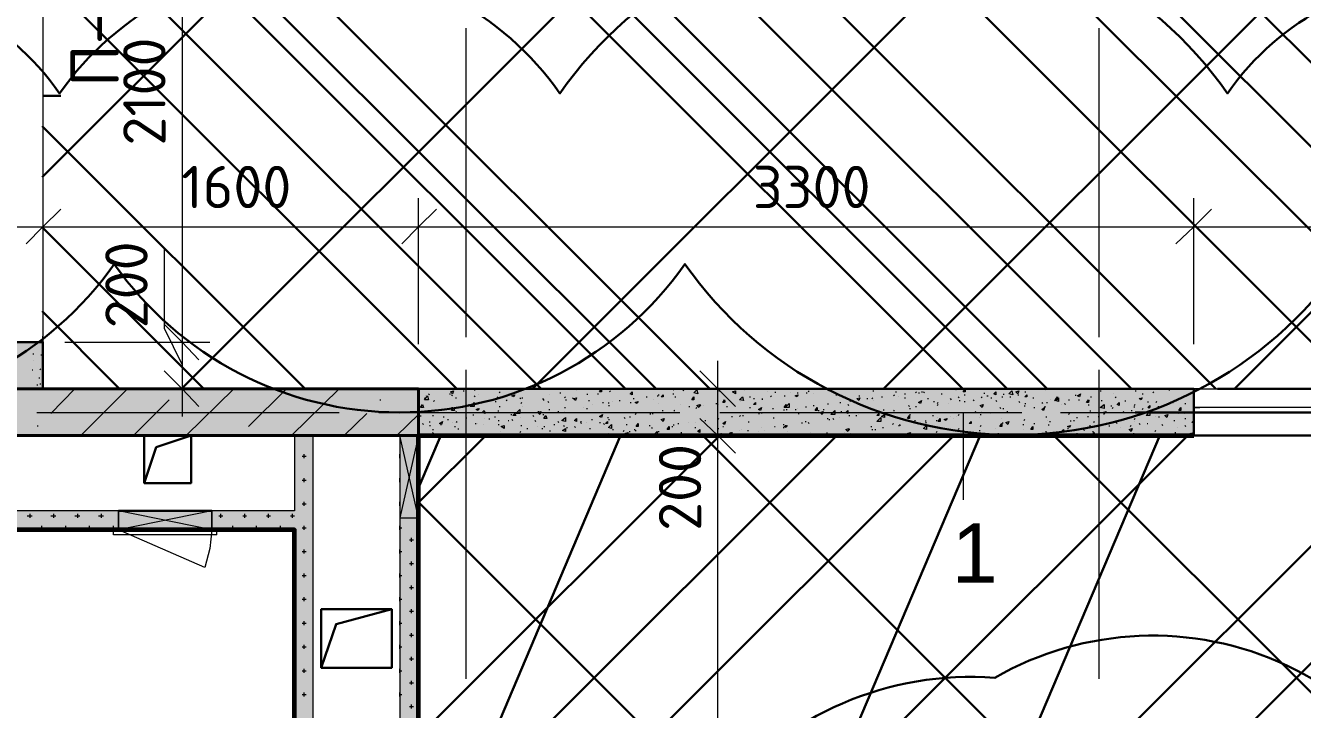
# Model space of a CAD drawing. Header units: millimetres. Extents: x -84737 to 172119, y -43083 to 59399.
# Drawn here: x 122428 to 127868, y 42479 to 45395 of the extents above; entities that cross this region are included whole.
import ezdxf

# ---------------------------------------------------------------- set-up
doc = ezdxf.new("R2010")
doc.units = ezdxf.units.MM
for name, color, linetype, lineweight in [('11) Плинтус ПЛ-2', 70, 'Continuous', 30), ('12) Наливной пол', 150, 'Continuous', 30), ('13) Плитка стены СТ-4.1', 150, 'Continuous', 60), ('15) Штукатурка стен СТ-1.1', 161, 'Continuous', 60), ('16) Краска СТ-1.1 стена', 5, 'Continuous', 60), ('18) Краска ПТ-1 потолок', 31, 'Continuous', 30), ('19) Краска ПТ-5 потолок', 161, 'Continuous', 30), ('20) Шпакл. баз. фин Стена', 40, 'Continuous', 60), ('22) Шпакл. баз. фин. Потолок', 102, 'Continuous', 30), ('5) Затарка материала', 160, 'Continuous', 30), ('6) Уборка мусора', 20, 'Continuous', 30), ('8) Линолеум Л-1.1', 130, 'Continuous', 30)]:
    doc.layers.add(name, color=color, linetype=linetype, lineweight=lineweight)
doc.layers.add('PDF _Геометрия', color=7, linetype='Continuous')
doc.layers.add('PDF _Текст', color=7, linetype='Continuous')
doc.layers.add('PDF _Сплошная заливка', color=7, linetype='Continuous', true_color=0xffffff)
doc.styles.add('PDF GOSTCommon', font='arial.ttf')
doc.styles.add('PDF ISOCPEUR', font='isocpeur.ttf')

msp = doc.modelspace()

# ---------------------------------------------------------------- hatches: boundary and pattern name
at = {"layer": '12) Наливной пол'}
h = msp.add_hatch(dxfattribs=at)
h.set_pattern_fill('ANSI31', color=256, scale=222)
h.paths.add_polyline_path([(114514.8, 42635.7), (112106.2, 42635.7), (112106.2, 33344.1), (114514.8, 33344.1)])
h.paths.add_polyline_path([(124026.4, 38444.9), (124026.4, 33348.3), (114586.7, 33348.3), (114586.7, 39884.2), (116707.5, 39884.2), (116707.5, 38444.9)])
h.paths.add_polyline_path([(129605.6, 33344.1), (124106.9, 33344.1), (124106.9, 43647.4), (129605.6, 43647.4)])
h.paths.add_polyline_path([(109494.4, 42635.7), (111903, 42635.7), (111903, 33344.1), (109494.4, 33344.1)])
h.paths.add_polyline_path([(99982.7, 38444.9), (99982.7, 33348.3), (109422.4, 33348.3), (109422.4, 39884.2), (107301.6, 39884.2), (107301.6, 38444.9)])
h.paths.add_polyline_path([(94403.5, 33344.1), (99902.3, 33344.1), (99902.3, 43647.4), (94403.5, 43647.4)])
at = {"layer": '18) Краска ПТ-1 потолок'}
h = msp.add_hatch(dxfattribs=at)
h.set_pattern_fill('ANSI32', color=256, scale=222, angle=22)
h.paths.add_polyline_path([(114514.8, 42635.7), (112106.2, 42635.7), (112106.2, 33344.1), (114514.8, 33344.1)])
h.paths.add_polyline_path([(124026.4, 38444.9), (124026.4, 33348.3), (114586.7, 33348.3), (114586.7, 39884.2), (116707.5, 39884.2), (116707.5, 38444.9)])
h.paths.add_polyline_path([(129605.6, 33344.1), (124106.9, 33344.1), (124106.9, 43647.4), (129605.6, 43647.4)])
h.paths.add_polyline_path([(109494.4, 42635.7), (111903, 42635.7), (111903, 33344.1), (109494.4, 33344.1)])
h.paths.add_polyline_path([(99982.7, 38444.9), (99982.7, 33348.3), (109422.4, 33348.3), (109422.4, 39884.2), (107301.6, 39884.2), (107301.6, 38444.9)])
h.paths.add_polyline_path([(94403.5, 33344.1), (99902.3, 33344.1), (99902.3, 43647.4), (94403.5, 43647.4)])
h = msp.add_hatch(dxfattribs=at)
h.set_pattern_fill('ANSI32', color=256, scale=222, angle=22)
h.paths.add_polyline_path([(114514.8, 42635.7), (112106.2, 42635.7), (112106.2, 33344.1), (114514.8, 33344.1)])
h.paths.add_polyline_path([(124026.4, 38444.9), (124026.4, 33348.3), (114586.7, 33348.3), (114586.7, 39884.2), (116707.5, 39884.2), (116707.5, 38444.9)])
h.paths.add_polyline_path([(129605.6, 33344.1), (124106.9, 33344.1), (124106.9, 43647.4), (129605.6, 43647.4)])
h.paths.add_polyline_path([(109494.4, 42635.7), (111903, 42635.7), (111903, 33344.1), (109494.4, 33344.1)])
h.paths.add_polyline_path([(99982.7, 38444.9), (99982.7, 33348.3), (109422.4, 33348.3), (109422.4, 39884.2), (107301.6, 39884.2), (107301.6, 38444.9)])
h.paths.add_polyline_path([(94403.5, 33344.1), (99902.3, 33344.1), (99902.3, 43647.4), (94403.5, 43647.4)])
at = {"layer": '19) Краска ПТ-5 потолок'}
h = msp.add_hatch(dxfattribs=at)
h.set_pattern_fill('ANSI34', color=256, scale=80, angle=90)
h.paths.add_polyline_path([(109621.7, 46343.9), (98001.6, 46343.9), (98001.6, 44426.3), (100380.7, 44426.3), (100380.7, 43846.3), (109621.7, 43846.3)])
h.paths.add_polyline_path([(114379.8, 46343.9), (112098.1, 46343.9), (109621.7, 46343.9), (109621.7, 42847.3), (114379.8, 42847.3)])
h.paths.add_polyline_path([(122308.6, 46343.9), (114379.8, 46343.9), (114379.8, 43846.3), (122308.6, 43846.3)])
h.paths.add_polyline_path([(114802.6, 49046.7), (112098.1, 49044.7), (112098.1, 46343.9), (114802.6, 46345.9)])
h.paths.add_polyline_path([(133652.4, 46343.9), (127578.9, 46343.9), (122499.1, 46343.9), (122499.1, 43846.3), (133652.4, 43846.3)])
h.paths.add_polyline_path([(129055.3, 48363.1), (129052, 48363.1), (129052, 49044.7), (127578.9, 49044.7), (127578.9, 46343.9), (129055.3, 46343.9)])
at = {"layer": '22) Шпакл. баз. фин. Потолок'}
h = msp.add_hatch(dxfattribs=at)
h.set_pattern_fill('ANSI37', color=256, scale=333)
h.paths.add_polyline_path([(109621.7, 46343.9), (98001.6, 46343.9), (98001.6, 44426.3), (100380.7, 44426.3), (100380.7, 43846.3), (109621.7, 43846.3)])
h.paths.add_polyline_path([(114379.8, 46343.9), (112098.1, 46343.9), (109621.7, 46343.9), (109621.7, 42847.3), (114379.8, 42847.3)])
h.paths.add_polyline_path([(122308.6, 46343.9), (114379.8, 46343.9), (114379.8, 43846.3), (122308.6, 43846.3)])
h.paths.add_polyline_path([(114802.6, 49046.7), (112098.1, 49044.7), (112098.1, 46343.9), (114802.6, 46345.9)])
h.paths.add_polyline_path([(133652.4, 46343.9), (127578.9, 46343.9), (122499.1, 46343.9), (122499.1, 43846.3), (133652.4, 43846.3)])
h.paths.add_polyline_path([(129055.3, 48363.1), (129052, 48363.1), (129052, 49044.7), (127578.9, 49044.7), (127578.9, 46343.9), (129055.3, 46343.9)])
h = msp.add_hatch(dxfattribs=at)
h.set_pattern_fill('ANSI37', color=256, scale=333)
h.paths.add_polyline_path([(114514.8, 42635.7), (112106.2, 42635.7), (112106.2, 33344.1), (114514.8, 33344.1)])
h.paths.add_polyline_path([(124026.4, 38444.9), (124026.4, 33348.3), (114586.7, 33348.3), (114586.7, 39884.2), (116707.5, 39884.2), (116707.5, 38444.9)])
h.paths.add_polyline_path([(129605.6, 33344.1), (124106.9, 33344.1), (124106.9, 43647.4), (129605.6, 43647.4)])
h.paths.add_polyline_path([(109494.4, 42635.7), (111903, 42635.7), (111903, 33344.1), (109494.4, 33344.1)])
h.paths.add_polyline_path([(99982.7, 38444.9), (99982.7, 33348.3), (109422.4, 33348.3), (109422.4, 39884.2), (107301.6, 39884.2), (107301.6, 38444.9)])
h.paths.add_polyline_path([(94403.5, 33344.1), (99902.3, 33344.1), (99902.3, 43647.4), (94403.5, 43647.4)])
h = msp.add_hatch(dxfattribs=at)
h.set_pattern_fill('ANSI37', color=256, scale=333)
h.paths.add_polyline_path([(114514.8, 42635.7), (112106.2, 42635.7), (112106.2, 33344.1), (114514.8, 33344.1)])
h.paths.add_polyline_path([(124026.4, 38444.9), (124026.4, 33348.3), (114586.7, 33348.3), (114586.7, 39884.2), (116707.5, 39884.2), (116707.5, 38444.9)])
h.paths.add_polyline_path([(129605.6, 33344.1), (124106.9, 33344.1), (124106.9, 43647.4), (129605.6, 43647.4)])
h.paths.add_polyline_path([(109494.4, 42635.7), (111903, 42635.7), (111903, 33344.1), (109494.4, 33344.1)])
h.paths.add_polyline_path([(99982.7, 38444.9), (99982.7, 33348.3), (109422.4, 33348.3), (109422.4, 39884.2), (107301.6, 39884.2), (107301.6, 38444.9)])
h.paths.add_polyline_path([(94403.5, 33344.1), (99902.3, 33344.1), (99902.3, 43647.4), (94403.5, 43647.4)])
at = {"layer": '8) Линолеум Л-1.1'}
h = msp.add_hatch(dxfattribs=at)
h.set_pattern_fill('ANSI31', color=256, scale=222)
h.paths.add_polyline_path([(114514.8, 42635.7), (112106.2, 42635.7), (112106.2, 33344.1), (114514.8, 33344.1)])
h.paths.add_polyline_path([(124026.4, 38444.9), (124026.4, 33348.3), (114586.7, 33348.3), (114586.7, 39884.2), (116707.5, 39884.2), (116707.5, 38444.9)])
h.paths.add_polyline_path([(129605.6, 33344.1), (124106.9, 33344.1), (124106.9, 43647.4), (129605.6, 43647.4)])
h.paths.add_polyline_path([(109494.4, 42635.7), (111903, 42635.7), (111903, 33344.1), (109494.4, 33344.1)])
h.paths.add_polyline_path([(99982.7, 38444.9), (99982.7, 33348.3), (109422.4, 33348.3), (109422.4, 39884.2), (107301.6, 39884.2), (107301.6, 38444.9)])
h.paths.add_polyline_path([(94403.5, 33344.1), (99902.3, 33344.1), (99902.3, 43647.4), (94403.5, 43647.4)])
at = {"layer": 'PDF _Сплошная заливка', "transparency": 33554559}
h = msp.add_hatch(color=256, dxfattribs=at)
h.paths.add_polyline_path([(122303.6, 46144.9), (122502.5, 46144.9), (122502.5, 46348), (122303.6, 46348)])
h.paths.add_polyline_path([(122502.5, 44045.3), (122303.6, 44045.3), (122303.6, 43846.3), (122502.5, 43846.3)])
h = msp.add_hatch(color=256, dxfattribs=at)
h.paths.add_polyline_path([(127404.4, 43647.4), (127404.4, 43846.3), (127103.9, 43846.3), (127103.9, 43647.4)])
h.paths.add_polyline_path([(128852.1, 43846.3), (128852.1, 43647.4), (129605.6, 43647.4), (129605.6, 43846.3)])
h = msp.add_hatch(color=256, dxfattribs=at)
h.paths.add_polyline_path([(123573.5, 41674.8), (123653.9, 41674.8), (123653.9, 43647.4), (123573.5, 43647.4)])
h.paths.add_polyline_path([(123653.9, 41446.2), (123573.5, 41446.2), (123573.5, 38643.9), (123653.9, 38643.9)])
h = msp.add_hatch(color=256, dxfattribs=at)
h.paths.add_polyline_path([(117025, 43245.2), (117025, 43325.6), (116783.7, 43325.6), (116783.7, 43245.2)])
h.paths.add_polyline_path([(123222.2, 43325.6), (123222.2, 43245.2), (123573.5, 43245.2), (123573.5, 43325.6)])
h.paths.add_polyline_path([(122824.3, 43245.2), (122824.3, 43325.6), (120822, 43325.6), (120822, 43245.2)])
h.paths.add_polyline_path([(120424.1, 43245.2), (120424.1, 43325.6), (117422.9, 43325.6), (117422.9, 43245.2)])

# ---------------------------------------------------------------- linework, layer by layer
at = {"layer": '11) Плинтус ПЛ-2'}
for points in [[(124102.6, 43647.4), (127404.4, 43647.4)], [(124102.6, 38195.2), (124102.6, 43647.4)]]:
    msp.add_lwpolyline(points, dxfattribs=at)
at = {"layer": '13) Плитка стены СТ-4.1'}
msp.add_lwpolyline([(117012.3, 39075.7), (117837.7, 39075.7), (117837.7, 38876.7), (120432.6, 38876.7), (120432.6, 38643.9), (123573.5, 38643.9), (123573.5, 43245.2), (116783.7, 43245.2), (116783.7, 41306.5), (117012.3, 41306.5)], close=True, dxfattribs=at)
at = {"layer": '15) Штукатурка стен СТ-1.1'}
for points in [[(124102.6, 43647.4), (127404.4, 43647.4)], [(124102.6, 38195.2), (124102.6, 43647.4)]]:
    msp.add_lwpolyline(points, dxfattribs=at)
at = {"layer": '16) Краска СТ-1.1 стена'}
for points in [[(124102.6, 43647.4), (127404.4, 43647.4)], [(124102.6, 38195.2), (124102.6, 43647.4)]]:
    msp.add_lwpolyline(points, dxfattribs=at)
at = {"layer": '20) Шпакл. баз. фин Стена'}
for points in [[(124102.6, 43647.4), (127404.4, 43647.4)], [(124102.6, 38195.2), (124102.6, 43647.4)]]:
    msp.add_lwpolyline(points, dxfattribs=at)
at = {"layer": '5) Затарка материала'}
for points in [[(99314.4, 44378, -0.520567), (101734.5, 45105.5, -0.520567), (105003.6, 45105.5, -0.520567), (107528.6, 45105.5, -0.520567), (111004.1, 45105.5, -0.520567), (113012.9, 45105.5, -0.520567), (116458.1, 45105.5, -0.520567), (118261.5, 45105.5, -0.520567), (120629.8, 45105.5, -0.520567), (122573.5, 45105.5, -0.520567), (124704.9, 45105.5, -0.520567), (127548, 45105.5, -0.520567), (129496.9, 45105.5, -0.520567), (131290, 44387.5, -0.520567), (128035.9, 44378, -0.520567), (125237.2, 44378, -0.520567), (122806.5, 44378, -0.520567), (120407, 44378, -0.520567), (117337.7, 44378, -0.520567), (113939.2, 44378, -0.520567), (110412, 44378, -0.520567), (107609.1, 44378, -0.520567), (104462.1, 44378, -0.520567), (101592.8, 44378, -0.520567)], [(125126.1, 37701.5, -0.520567), (125126.1, 40858.9, -0.520567), (126557.1, 42614.4, -0.520567), (128556.8, 41678.1, -0.520567), (128556.8, 38168.6, -0.520567)]]:
    msp.add_lwpolyline(points, format="xyb", close=True, dxfattribs=at)
at = {"layer": '6) Уборка мусора'}
for points in [[(99314.4, 44378, -0.520567), (101734.5, 45105.5, -0.520567), (105003.6, 45105.5, -0.520567), (107528.6, 45105.5, -0.520567), (111004.1, 45105.5, -0.520567), (113012.9, 45105.5, -0.520567), (116458.1, 45105.5, -0.520567), (118261.5, 45105.5, -0.520567), (120629.8, 45105.5, -0.520567), (122573.5, 45105.5, -0.520567), (124704.9, 45105.5, -0.520567), (127548, 45105.5, -0.520567), (129496.9, 45105.5, -0.520567), (131290, 44387.5, -0.520567), (128035.9, 44378, -0.520567), (125237.2, 44378, -0.520567), (122806.5, 44378, -0.520567), (120407, 44378, -0.520567), (117337.7, 44378, -0.520567), (113939.2, 44378, -0.520567), (110412, 44378, -0.520567), (107609.1, 44378, -0.520567), (104462.1, 44378, -0.520567), (101592.8, 44378, -0.520567)], [(125126.1, 37701.5, -0.520567), (125126.1, 40858.9, -0.520567), (126557.1, 42614.4, -0.520567), (128556.8, 41678.1, -0.520567), (128556.8, 38168.6, -0.520567)]]:
    msp.add_lwpolyline(points, format="xyb", close=True, dxfattribs=at)
at = {"layer": '8) Линолеум Л-1.1'}
msp.add_lwpolyline([(129605.6, 33344.1), (124106.9, 33344.1), (124106.9, 43647.4), (129605.6, 43647.4)], close=True, dxfattribs=at)
at = {"layer": 'PDF _Геометрия', "lineweight": 9}
for points in [[(123095.2, 46466.6), (123095.2, 46144.9), (123095.2, 44045.3), (123095.2, 43727.8)], [(124305.8, 44379.7), (124305.8, 45382.9)], [(127002.3, 44379.7), (127002.3, 45382.9)], [(124305.8, 45264.4), (124305.8, 45319.4)], [(127002.3, 45264.4), (127002.3, 45319.4)], [(124305.8, 44066.4), (124305.8, 45065.4)], [(127002.3, 44066.4), (127002.3, 45065.4)], [(122502.5, 45035.8), (122502.5, 44536.3), (122502.5, 44417.8)], [(124102.6, 44036.8), (124102.6, 44536.3), (124102.6, 44659.1)], [(127404.4, 44036.8), (127404.4, 44536.3), (127404.4, 44659.1)], [(114265, 44536.3), (114938.1, 44536.3), (115890.5, 44536.3), (116013.3, 44536.3), (116703.3, 44536.3), (122303.6, 44536.3), (122502.5, 44536.3), (124102.6, 44536.3), (127404.4, 44536.3), (128852.1, 44536.3), (129605.6, 44536.3), (129855.4, 44536.3), (130223.6, 44536.3), (131273.4, 44536.3), (131463.9, 44536.3), (132153.9, 44536.3), (132522.2, 44536.3), (133474.6, 44536.3), (133775.2, 44536.3)], [(123019, 44447.4), (123019, 44104.5), (123095.2, 43947.9)], [(124305.8, 44129.9), (124305.8, 44180.7)], [(127002.3, 44129.9), (127002.3, 44180.7)], [(122595.7, 44045.3), (123095.2, 44045.3), (123213.7, 44045.3)], [(122460.2, 43994.5), (122464.4, 43994.5)], [(122464.4, 43964.8), (122464.4, 43964.8)], [(122494.1, 43990.2), (122498.3, 43990.2)], [(125376.8, 33225.6), (125376.8, 36747.5), (125376.8, 38195.2), (125376.8, 38444.9), (125376.8, 38643.9), (125376.8, 43647.4), (125376.8, 43964.8)], [(122456, 43926.7), (122460.2, 43926.7)], [(122489.8, 43926.7), (122494.1, 43931)], [(124305.8, 42927.7), (124305.8, 43926.7)], [(127002.3, 42927.7), (127002.3, 43926.7)], [(122477.1, 43863.2), (122481.4, 43863.2)], [(122485.6, 43892.9), (122489.8, 43892.9)], [(122489.8, 43867.5), (122494.1, 43867.5)], [(122536.4, 43740.5), (122638, 43846.3)], [(122663.4, 43647.4), (122862.4, 43846.3)], [(123594.7, 43846.3), (123095.2, 43846.3), (122972.4, 43846.3)], [(123112.1, 43647.4), (123315.3, 43846.3)], [(123378.8, 43685.5), (123539.6, 43846.3)], [(123560.8, 43647.4), (123764, 43846.3)], [(124305.8, 43812.4), (124305.8, 43863.2)], [(124339.7, 43842.1), (124343.9, 43842.1)], [(124542.9, 43846.3), (124542.9, 43846.3)], [(124746.1, 43846.3), (124754.5, 43846.3), (124750.3, 43846.3)], [(124877.3, 43846.3), (125376.8, 43846.3), (125495.3, 43846.3)], [(124974.7, 43846.3), (124974.7, 43842.1)], [(125182.1, 43846.3), (125190.5, 43842.1), (125190.5, 43846.3)], [(125228.6, 43842.1), (125232.9, 43837.8)], [(125296.4, 43846.3), (125296.4, 43846.3)], [(125304.8, 43842.1), (125304.8, 43842.1)], [(125393.7, 43842.1), (125393.7, 43842.1)], [(125829.7, 43846.3), (125834, 43846.3)], [(125842.4, 43846.3), (125842.4, 43846.3)], [(125846.7, 43837.8), (125850.9, 43842.1)], [(125939.8, 43842.1), (125939.8, 43842.1)], [(126295.4, 43846.3), (126299.6, 43846.3)], [(126299.6, 43846.3), (126299.6, 43846.3)], [(126316.5, 43842.1), (126316.5, 43846.3)], [(126388.5, 43846.3), (126392.7, 43842.1), (126397, 43846.3)], [(126617.1, 43846.3), (126617.1, 43846.3)], [(126820.3, 43842.1), (126820.3, 43842.1)], [(127002.3, 43812.4), (127002.3, 43863.2)], [(127298.6, 43842.1), (127302.8, 43842.1)], [(122887.8, 43647.4), (123040.1, 43799.7)], [(123937.6, 43799.7), (123941.8, 43799.7)], [(124128, 43808.2), (124128, 43804)], [(124132.3, 43816.7), (124132.3, 43816.7)], [(124145, 43825.1), (124149.2, 43820.9)], [(124166.1, 43791.3), (124170.4, 43795.5)], [(124233.9, 43825.1), (124238.1, 43825.1)], [(124242.3, 43820.9), (124246.6, 43816.7)], [(124246.6, 43833.6), (124250.8, 43833.6)], [(124259.3, 43808.2), (124263.5, 43808.2)], [(124293.1, 43837.8), (124297.4, 43837.8)], [(124339.7, 43816.7), (124343.9, 43812.4)], [(124356.6, 43820.9), (124356.6, 43820.9)], [(124428.6, 43791.3), (124432.8, 43791.3)], [(124437.1, 43812.4), (124441.3, 43808.2)], [(124445.5, 43829.4), (124449.8, 43833.6)], [(124475.2, 43795.5), (124479.4, 43799.7)], [(124534.4, 43808.2), (124538.6, 43804)], [(124538.6, 43782.8), (124542.9, 43787)], [(124542.9, 43808.2), (124547.1, 43808.2)], [(124636, 43795.5), (124636, 43799.7), (124631.8, 43804)], [(124652.9, 43791.3), (124657.2, 43787)], [(124661.4, 43820.9), (124661.4, 43820.9)], [(124703.7, 43829.4), (124708, 43829.4)], [(124724.9, 43808.2), (124729.1, 43812.4)], [(124729.1, 43799.7), (124733.4, 43799.7)], [(124758.8, 43808.2), (124763, 43804)], [(124775.7, 43837.8), (124775.7, 43837.8)], [(124822.3, 43820.9), (124822.3, 43825.1)], [(124826.5, 43795.5), (124830.7, 43795.5)], [(124864.6, 43825.1), (124868.8, 43825.1)], [(124885.8, 43787), (124890, 43787)], [(124911.2, 43787), (124911.2, 43782.8)], [(124915.4, 43833.6), (124919.6, 43837.8)], [(124928.1, 43791.3), (124928.1, 43791.3)], [(124957.7, 43795.5), (124962, 43795.5)], [(125004.3, 43787), (125008.5, 43787)], [(125017, 43804), (125021.2, 43804)], [(125025.4, 43787), (125025.4, 43787)], [(125072, 43812.4), (125076.2, 43812.4)], [(125101.6, 43799.7), (125101.6, 43799.7)], [(125118.6, 43816.7), (125122.8, 43816.7)], [(125122.8, 43820.9), (125127, 43820.9)], [(125186.3, 43825.1), (125190.5, 43825.1)], [(125194.8, 43812.4), (125199, 43812.4)], [(125287.9, 43825.1), (125287.9, 43825.1)], [(125381, 43837.8), (125385.3, 43837.8)], [(125406.4, 43795.5), (125410.7, 43791.3)], [(125474.2, 43791.3), (125474.2, 43791.3)], [(125486.9, 43799.7), (125486.9, 43799.7)], [(125491.1, 43837.8), (125491.1, 43837.8)], [(125512.2, 43812.4), (125516.5, 43812.4)], [(125529.2, 43804), (125533.4, 43804)], [(125567.3, 43799.7), (125567.3, 43804)], [(125588.4, 43833.6), (125588.4, 43833.6)], [(125601.1, 43812.4), (125605.4, 43816.7)], [(125622.3, 43833.6), (125622.3, 43829.4)], [(125660.4, 43816.7), (125664.6, 43816.7)], [(125685.8, 43829.4), (125685.8, 43829.4)], [(125715.4, 43829.4), (125719.7, 43829.4)], [(125753.5, 43829.4), (125757.8, 43829.4)], [(125762, 43833.6), (125766.2, 43837.8)], [(125783.2, 43825.1), (125783.2, 43825.1)], [(125880.5, 43820.9), (125884.8, 43820.9)], [(125897.5, 43787), (125901.7, 43787)], [(125939.8, 43791.3), (125944, 43795.5), (125948.3, 43795.5)], [(125977.9, 43816.7), (125982.1, 43816.7)], [(126011.7, 43804), (126016, 43804)], [(126032.9, 43804), (126037.1, 43808.2)], [(126037.1, 43837.8), (126041.4, 43837.8)], [(126041.4, 43795.5), (126041.4, 43795.5)], [(126075.2, 43812.4), (126079.5, 43812.4)], [(126126, 43816.7), (126130.3, 43820.9)], [(126130.3, 43816.7), (126130.3, 43816.7)], [(126134.5, 43833.6), (126138.7, 43833.6)], [(126147.2, 43812.4), (126147.2, 43812.4)], [(126172.6, 43825.1), (126176.8, 43825.1)], [(126172.6, 43808.2), (126176.8, 43808.2)], [(126219.2, 43829.4), (126223.4, 43833.6)], [(126231.9, 43829.4), (126236.1, 43829.4)], [(126244.6, 43833.6), (126248.8, 43833.6)], [(126253, 43833.6), (126257.3, 43829.4)], [(126270, 43804), (126274.2, 43804)], [(126295.4, 43791.3), (126299.6, 43791.3)], [(126312.3, 43782.8), (126316.5, 43787)], [(126329.2, 43825.1), (126333.5, 43825.1)], [(126367.3, 43804), (126371.6, 43799.7)], [(126401.2, 43812.4), (126405.4, 43808.2)], [(126405.4, 43795.5), (126409.7, 43795.5)], [(126426.6, 43820.9), (126430.8, 43820.9)], [(126426.6, 43791.3), (126430.8, 43791.3)], [(126464.7, 43799.7), (126468.9, 43795.5)], [(126498.6, 43808.2), (126502.8, 43812.4)], [(126511.3, 43829.4), (126511.3, 43825.1)], [(126523.9, 43816.7), (126528.2, 43816.7)], [(126540.9, 43808.2), (126545.1, 43808.2)], [(126562, 43795.5), (126566.3, 43791.3)], [(126587.4, 43812.4), (126591.7, 43812.4)], [(126595.9, 43820.9), (126595.9, 43825.1)], [(126621.3, 43812.4), (126625.5, 43812.4)], [(126655.2, 43820.9), (126659.4, 43820.9)], [(126659.4, 43791.3), (126663.6, 43787)], [(126684.8, 43833.6), (126689, 43833.6)], [(126718.7, 43808.2), (126722.9, 43808.2)], [(126756.8, 43787), (126761, 43782.8)], [(126773.7, 43837.8), (126773.7, 43837.8)], [(126777.9, 43787), (126782.2, 43787)], [(126794.9, 43799.7), (126794.9, 43799.7)], [(126816, 43804), (126820.3, 43804)], [(126871.1, 43799.7), (126875.3, 43799.7)], [(126900.7, 43820.9), (126900.7, 43816.7)], [(126913.4, 43799.7), (126917.6, 43799.7)], [(126955.7, 43795.5), (126960, 43795.5)], [(126964.2, 43812.4), (126968.4, 43812.4)], [(127002.3, 43799.7), (127002.3, 43799.7)], [(127006.5, 43837.8), (127010.8, 43837.8)], [(127010.8, 43795.5), (127015, 43795.5)], [(127061.5, 43825.1), (127061.5, 43825.1)], [(127070, 43808.2), (127074.2, 43812.4)], [(127112.3, 43795.5), (127112.3, 43791.3)], [(127154.7, 43837.8), (127158.9, 43837.8)], [(127184.3, 43825.1), (127188.5, 43825.1)], [(127209.7, 43791.3), (127209.7, 43787)], [(127230.9, 43829.4), (127235.1, 43833.6)], [(127243.6, 43787), (127247.8, 43791.3)], [(127307.1, 43787), (127307.1, 43782.8)], [(127340.9, 43799.7), (127340.9, 43804)], [(122477.1, 43744.7), (123480.4, 43744.7)], [(122511, 43744.7), (122566, 43744.7)], [(122765, 43744.7), (123764, 43744.7)], [(123679.3, 43744.7), (123730.1, 43744.7)], [(123785.2, 43647.4), (123882.5, 43740.5)], [(123933.3, 43744.7), (124932.3, 43744.7)], [(123963, 43744.7), (124018, 43744.7)], [(124009.5, 43647.4), (124102.6, 43736.3)], [(124111.1, 43732), (124111.1, 43727.8)], [(124161.9, 43732), (124166.1, 43732)], [(124200, 43761.7), (124200, 43761.7)], [(124216.9, 43744.7), (125215.9, 43744.7)], [(124242.3, 43765.9), (124246.6, 43765.9)], [(124259.3, 43744.7), (124263.5, 43749)], [(124314.3, 43774.4), (124318.5, 43778.6)], [(124335.5, 43736.3), (124335.5, 43732)], [(124352.4, 43757.4), (124356.6, 43761.7)], [(124441.3, 43753.2), (124441.3, 43749)], [(124445.5, 43770.1), (124449.8, 43770.1)], [(124496.3, 43736.3), (124500.5, 43736.3)], [(124547.1, 43770.1), (124547.1, 43770.1)], [(124589.4, 43732), (124593.7, 43727.8)], [(124610.6, 43749), (124614.8, 43749)], [(124631.8, 43736.3), (124636, 43736.3)], [(124657.2, 43757.4), (124661.4, 43757.4)], [(124695.3, 43749), (124699.5, 43749)], [(124724.9, 43765.9), (124729.1, 43765.9)], [(124724.9, 43749), (124724.9, 43749)], [(124805.3, 43765.9), (124805.3, 43765.9)], [(124818, 43761.7), (124822.3, 43761.7)], [(124843.4, 43778.6), (124843.4, 43778.6)], [(124911.2, 43774.4), (124915.4, 43774.4)], [(125025.4, 43736.3), (125029.7, 43740.5)], [(125072, 43744.7), (125072, 43744.7)], [(125088.9, 43740.5), (125088.9, 43736.3)], [(125097.4, 43740.5), (125101.6, 43740.5)], [(125122.8, 43782.8), (125122.8, 43782.8)], [(125131.3, 43744.7), (125186.3, 43744.7)], [(125139.7, 43753.2), (125144, 43753.2)], [(125190.5, 43753.2), (125194.8, 43753.2)], [(125194.8, 43757.4), (125194.8, 43757.4)], [(125220.2, 43778.6), (125220.2, 43778.6)], [(125254, 43770.1), (125258.3, 43770.1)], [(125283.7, 43761.7), (125287.9, 43765.9)], [(125300.6, 43774.4), (125304.8, 43774.4), (125300.6, 43778.6)], [(125317.5, 43774.4), (125317.5, 43774.4)], [(125368.3, 43782.8), (125372.6, 43782.8)], [(125376.8, 43241), (125376.8, 43583.9), (125376.8, 43744.7)], [(125381, 43778.6), (125381, 43778.6)], [(125385.3, 43744.7), (126384.3, 43744.7)], [(125414.9, 43770.1), (125419.1, 43770.1)], [(125419.1, 43744.7), (125469.9, 43744.7)], [(125469.9, 43727.8), (125474.2, 43732)], [(125482.6, 43732), (125486.9, 43732)], [(125512.2, 43765.9), (125516.5, 43765.9)], [(125550.3, 43740.5), (125554.6, 43740.5)], [(125563, 43740.5), (125567.3, 43744.7)], [(125609.6, 43761.7), (125613.8, 43761.7)], [(125660.4, 43753.2), (125660.4, 43757.4)], [(125668.9, 43757.4), (125673.1, 43757.4)], [(125668.9, 43744.7), (126672.1, 43744.7)], [(125707, 43757.4), (125711.2, 43757.4)], [(125715.4, 43761.7), (125715.4, 43761.7)], [(125719.7, 43740.5), (125723.9, 43740.5)], [(125753.5, 43765.9), (125753.5, 43770.1)], [(125783.2, 43774.4), (125787.4, 43774.4)], [(125804.3, 43753.2), (125808.6, 43753.2)], [(125825.5, 43757.4), (125829.7, 43757.4)], [(125846.7, 43778.6), (125846.7, 43782.8)], [(125901.7, 43749), (125905.9, 43749)], [(125931.3, 43778.6), (125935.6, 43774.4)], [(125935.6, 43732), (125939.8, 43732)], [(125965.2, 43732), (125969.4, 43732)], [(125977.9, 43736.3), (125977.9, 43736.3)], [(125999.1, 43744.7), (126003.3, 43744.7)], [(126032.9, 43744.7), (126032.9, 43744.7)], [(126079.5, 43744.7), (126083.7, 43744.7)], [(126083.7, 43757.4), (126083.7, 43753.2)], [(126096.4, 43740.5), (126100.6, 43740.5)], [(126126, 43757.4), (126126, 43757.4)], [(126126, 43753.2), (126130.3, 43753.2)], [(126189.5, 43774.4), (126193.8, 43770.1)], [(126193.8, 43761.7), (126198, 43761.7)], [(126193.8, 43736.3), (126198, 43736.3)], [(126219.2, 43770.1), (126223.4, 43770.1)], [(126291.1, 43732), (126295.4, 43732)], [(126312.3, 43774.4), (126316.5, 43778.6)], [(126358.9, 43782.8), (126358.9, 43782.8)], [(126401.2, 43732), (126405.4, 43736.3)], [(126422.4, 43744.7), (126422.4, 43372.2)], [(126473.2, 43749), (126477.4, 43744.7)], [(126494.3, 43736.3), (126498.6, 43736.3)], [(126498.6, 43749), (126498.6, 43749)], [(126540.9, 43740.5), (126540.9, 43740.5)], [(126579, 43765.9), (126583.2, 43761.7)], [(126583.2, 43744.7), (126638.2, 43744.7)], [(126591.7, 43761.7), (126595.9, 43761.7)], [(126608.6, 43749), (126612.8, 43749)], [(126684.8, 43782.8), (126689, 43782.8)], [(126684.8, 43770.1), (126684.8, 43774.4)], [(126722.9, 43765.9), (126727.1, 43765.9)], [(126769.5, 43770.1), (126773.7, 43770.1)], [(126837.2, 43744.7), (127836.2, 43744.7)], [(126841.4, 43778.6), (126841.4, 43778.6)], [(126854.1, 43782.8), (126858.4, 43778.6)], [(126871.1, 43744.7), (126921.9, 43744.7)], [(126871.1, 43736.3), (126875.3, 43740.5)], [(126955.7, 43778.6), (126955.7, 43774.4)], [(126964.2, 43749), (126964.2, 43753.2)], [(127023.5, 43736.3), (127023.5, 43740.5)], [(127053.1, 43774.4), (127053.1, 43770.1)], [(127057.3, 43761.7), (127061.5, 43765.9)], [(127103.9, 43749), (127108.1, 43744.7)], [(127125, 43744.7), (128124, 43744.7)], [(127137.7, 43753.2), (127142, 43753.2)], [(127150.4, 43774.4), (127154.7, 43778.6)], [(127150.4, 43770.1), (127150.4, 43765.9)], [(127184.3, 43757.4), (127188.5, 43761.7)], [(127213.9, 43765.9), (127213.9, 43761.7)], [(127247.8, 43765.9), (127247.8, 43761.7)], [(127252, 43770.1), (127256.3, 43770.1)], [(127319.8, 43782.8), (127319.8, 43782.8)], [(127336.7, 43740.5), (127340.9, 43744.7)], [(127345.2, 43761.7), (127345.2, 43757.4)], [(127362.1, 43744.7), (127366.3, 43740.5)], [(127366.3, 43782.8), (127370.6, 43782.8)], [(127404.4, 43782.8), (127404.4, 43778.6)], [(122481.4, 43685.5), (122481.4, 43689.7)], [(124119.6, 43698.2), (124123.8, 43693.9)], [(124149.2, 43706.6), (124149.2, 43702.4)], [(124149.2, 43689.7), (124153.4, 43689.7)], [(124195.8, 43693.9), (124200, 43693.9)], [(124208.5, 43727.8), (124208.5, 43723.6)], [(124225.4, 43715.1), (124229.6, 43715.1)], [(124246.6, 43702.4), (124246.6, 43702.4)], [(124255, 43685.5), (124259.3, 43685.5)], [(124263.5, 43702.4), (124267.7, 43706.6)], [(124272, 43677), (124272, 43672.8)], [(124305.8, 43723.6), (124305.8, 43719.3)], [(124343.9, 43698.2), (124348.2, 43698.2)], [(124352.4, 43698.2), (124352.4, 43698.2)], [(124377.8, 43693.9), (124377.8, 43693.9)], [(124382, 43719.3), (124382, 43719.3)], [(124403.2, 43719.3), (124403.2, 43715.1)], [(124428.6, 43723.6), (124428.6, 43727.8)], [(124441.3, 43710.9), (124445.5, 43710.9)], [(124441.3, 43693.9), (124445.5, 43693.9)], [(124483.6, 43710.9), (124487.8, 43710.9)], [(124500.5, 43715.1), (124504.8, 43710.9)], [(124538.6, 43723.6), (124538.6, 43723.6)], [(124538.6, 43689.7), (124542.9, 43689.7)], [(124564, 43677), (124568.3, 43677)], [(124597.9, 43710.9), (124602.1, 43706.6)], [(124610.6, 43685.5), (124610.6, 43685.5)], [(124627.5, 43677), (124631.8, 43677)], [(124636, 43685.5), (124640.2, 43685.5)], [(124678.3, 43693.9), (124682.6, 43693.9)], [(124695.3, 43706.6), (124699.5, 43702.4)], [(124720.7, 43685.5), (124724.9, 43689.7)], [(124733.4, 43681.2), (124737.6, 43681.2)], [(124767.2, 43685.5), (124771.5, 43681.2)], [(124792.6, 43706.6), (124796.9, 43706.6)], [(124792.6, 43702.4), (124796.9, 43698.2)], [(124818, 43702.4), (124818, 43702.4)], [(124830.7, 43677), (124835, 43677)], [(124839.2, 43715.1), (124843.4, 43715.1)], [(124873.1, 43702.4), (124877.3, 43702.4)], [(124890, 43698.2), (124894.2, 43693.9)], [(124906.9, 43723.6), (124911.2, 43723.6)], [(124911.2, 43715.1), (124915.4, 43715.1)], [(124978.9, 43723.6), (124983.1, 43719.3)], [(124987.4, 43693.9), (124991.6, 43693.9)], [(125004.3, 43723.6), (125004.3, 43727.8)], [(125084.7, 43689.7), (125088.9, 43689.7)], [(125093.2, 43681.2), (125093.2, 43681.2)], [(125097.4, 43677), (125097.4, 43681.2)], [(125182.1, 43685.5), (125186.3, 43685.5)], [(125190.5, 43689.7), (125190.5, 43693.9)], [(125207.5, 43698.2), (125211.7, 43698.2)], [(125254, 43702.4), (125254, 43702.4)], [(125279.4, 43681.2), (125283.7, 43681.2)], [(125283.7, 43702.4), (125283.7, 43702.4)], [(125321.8, 43710.9), (125326, 43710.9)], [(125376.8, 43715.1), (125381, 43719.3)], [(125376.8, 43677), (125381, 43677)], [(125398, 43685.5), (125402.2, 43685.5)], [(125436.1, 43727.8), (125440.3, 43727.8)], [(125508, 43706.6), (125508, 43702.4)], [(125563, 43681.2), (125563, 43681.2)], [(125613.8, 43723.6), (125613.8, 43719.3)], [(125618.1, 43685.5), (125622.3, 43685.5)], [(125656.2, 43693.9), (125660.4, 43693.9)], [(125656.2, 43681.2), (125660.4, 43681.2)], [(125664.6, 43689.7), (125668.9, 43689.7)], [(125736.6, 43698.2), (125736.6, 43702.4)], [(125749.3, 43706.6), (125753.5, 43706.6)], [(125762, 43702.4), (125766.2, 43698.2)], [(125842.4, 43719.3), (125846.7, 43719.3)], [(125850.9, 43715.1), (125855.1, 43715.1)], [(125867.8, 43719.3), (125872.1, 43715.1)], [(125897.5, 43723.6), (125897.5, 43723.6)], [(126028.7, 43685.5), (126032.9, 43685.5)], [(126079.5, 43681.2), (126083.7, 43681.2)], [(126121.8, 43693.9), (126126, 43698.2)], [(126147.2, 43689.7), (126151.4, 43689.7)], [(126151.4, 43693.9), (126155.7, 43689.7)], [(126214.9, 43710.9), (126219.2, 43710.9)], [(126261.5, 43710.9), (126261.5, 43706.6)], [(126261.5, 43702.4), (126265.7, 43702.4)], [(126308.1, 43710.9), (126312.3, 43710.9)], [(126312.3, 43723.6), (126312.3, 43723.6)], [(126367.3, 43727.8), (126367.3, 43727.8)], [(126380, 43719.3), (126380, 43719.3)], [(126392.7, 43727.8), (126392.7, 43727.8)], [(126401.2, 43672.8), (126405.4, 43677)], [(126490.1, 43723.6), (126490.1, 43723.6)], [(126494.3, 43685.5), (126498.6, 43689.7)], [(126562, 43677), (126562, 43677)], [(126587.4, 43719.3), (126587.4, 43719.3)], [(126591.7, 43698.2), (126591.7, 43702.4)], [(126676.3, 43693.9), (126680.6, 43693.9)], [(126680.6, 43710.9), (126684.8, 43715.1)], [(126684.8, 43715.1), (126684.8, 43715.1)], [(126722.9, 43698.2), (126727.1, 43698.2)], [(126777.9, 43723.6), (126777.9, 43727.8)], [(126782.2, 43710.9), (126782.2, 43710.9)], [(126786.4, 43693.9), (126786.4, 43689.7)], [(126790.6, 43706.6), (126794.9, 43706.6)], [(126866.8, 43677), (126871.1, 43677)], [(126879.5, 43710.9), (126879.5, 43706.6)], [(126892.2, 43710.9), (126896.5, 43710.9)], [(126904.9, 43723.6), (126909.2, 43723.6)], [(126951.5, 43727.8), (126955.7, 43727.8)], [(126960, 43689.7), (126964.2, 43689.7)], [(126976.9, 43706.6), (126981.1, 43702.4)], [(126998.1, 43727.8), (127002.3, 43727.8)], [(127044.6, 43689.7), (127044.6, 43685.5)], [(127057.3, 43702.4), (127057.3, 43702.4)], [(127074.2, 43702.4), (127078.5, 43698.2)], [(127091.2, 43681.2), (127091.2, 43681.2)], [(127133.5, 43685.5), (127137.7, 43689.7)], [(127150.4, 43715.1), (127154.7, 43719.3)], [(127150.4, 43706.6), (127150.4, 43706.6)], [(127171.6, 43698.2), (127175.8, 43693.9)], [(127205.5, 43698.2), (127209.7, 43698.2)], [(127243.6, 43727.8), (127243.6, 43727.8)], [(127256.3, 43727.8), (127256.3, 43723.6)], [(127269, 43693.9), (127273.2, 43689.7)], [(127319.8, 43710.9), (127324, 43710.9)], [(127336.7, 43681.2), (127336.7, 43681.2)], [(127366.3, 43719.3), (127370.6, 43719.3)], [(127366.3, 43689.7), (127370.6, 43685.5)], [(127404.4, 43702.4), (127396, 43702.4), (127404.4, 43710.9)], [(124161.9, 43672.8), (124166.1, 43672.8)], [(124161.9, 43660.1), (124166.1, 43655.8)], [(124331.2, 43647.4), (124335.5, 43647.4)], [(124377.8, 43651.6), (124382, 43651.6)], [(124441.3, 43647.4), (124445.5, 43651.6)], [(124449.8, 43664.3), (124449.8, 43664.3)], [(124534.4, 43660.1), (124538.6, 43664.3)], [(124555.6, 43647.4), (124555.6, 43647.4)], [(124661.4, 43668.5), (124661.4, 43664.3)], [(124860.4, 43651.6), (124864.6, 43651.6)], [(124877.3, 43647.4), (125376.8, 43647.4), (125495.3, 43647.4)], [(124906.9, 43651.6), (124911.2, 43655.8)], [(124928.1, 43672.8), (124932.3, 43672.8)], [(124974.7, 43664.3), (124978.9, 43668.5)], [(125000, 43664.3), (125004.3, 43664.3)], [(125021.2, 43672.8), (125025.4, 43672.8)], [(125025.4, 43668.5), (125029.7, 43668.5)], [(125122.8, 43664.3), (125127, 43664.3)], [(125186.3, 43651.6), (125190.5, 43647.4)], [(125220.2, 43660.1), (125224.4, 43660.1)], [(125258.3, 43647.4), (125258.3, 43647.4)], [(125258.3, 43647.4), (125258.3, 43647.4)], [(125292.1, 43668.5), (125296.4, 43664.3)], [(125321.8, 43655.8), (125321.8, 43655.8)], [(125376.8, 43655.8), (125376.8, 43655.8)], [(125389.5, 43655.8), (125393.7, 43655.8)], [(125419.1, 43651.6), (125419.1, 43651.6)], [(125436.1, 43660.1), (125440.3, 43660.1)], [(125444.5, 43647.4), (125444.5, 43647.4)], [(125469.9, 43668.5), (125469.9, 43668.5)], [(125478.4, 43672.8), (125478.4, 43672.8)], [(125503.8, 43668.5), (125508, 43668.5)], [(125516.5, 43647.4), (125516.5, 43647.4)], [(125550.3, 43664.3), (125550.3, 43664.3)], [(125558.8, 43647.4), (125563, 43651.6), (125563, 43647.4)], [(125575.7, 43668.5), (125575.7, 43668.5)], [(125673.1, 43664.3), (125673.1, 43664.3)], [(125749.3, 43647.4), (125749.3, 43647.4)], [(125770.5, 43660.1), (125770.5, 43660.1)], [(125842.4, 43655.8), (125842.4, 43660.1)], [(125846.7, 43647.4), (125850.9, 43651.6)], [(125867.8, 43655.8), (125867.8, 43655.8)], [(125918.6, 43660.1), (125918.6, 43660.1)], [(125935.6, 43672.8), (125939.8, 43672.8)], [(125939.8, 43655.8), (125944, 43651.6)], [(125965.2, 43651.6), (125969.4, 43651.6)], [(126032.9, 43672.8), (126037.1, 43672.8)], [(126045.6, 43672.8), (126049.8, 43672.8)], [(126062.5, 43647.4), (126066.8, 43647.4)], [(126214.9, 43647.4), (126219.2, 43651.6)], [(126308.1, 43660.1), (126312.3, 43664.3)], [(126329.2, 43647.4), (126333.5, 43647.4)], [(126447.8, 43664.3), (126447.8, 43664.3)], [(126452, 43647.4), (126447.8, 43647.4), (126460.5, 43660.1), (126460.5, 43647.4)], [(126460.5, 43647.4), (126460.5, 43647.4)], [(126460.5, 43647.4), (126460.5, 43647.4)], [(126490.1, 43668.5), (126494.3, 43668.5)], [(126570.5, 43655.8), (126574.7, 43655.8)], [(126680.6, 43672.8), (126680.6, 43672.8)], [(126680.6, 43651.6), (126680.6, 43651.6)], [(126773.7, 43664.3), (126777.9, 43664.3)], [(126828.7, 43651.6), (126833, 43651.6)], [(126858.4, 43651.6), (126862.6, 43651.6)], [(126904.9, 43655.8), (126909.2, 43655.8)], [(126934.6, 43672.8), (126938.8, 43668.5)], [(126972.7, 43664.3), (126976.9, 43664.3)], [(127108.1, 43647.4), (127112.3, 43651.6), (127112.3, 43647.4)], [(127146.2, 43655.8), (127150.4, 43655.8)], [(127239.3, 43664.3), (127243.6, 43668.5)], [(127324, 43660.1), (127328.2, 43660.1)], [(127387.5, 43655.8), (127391.7, 43655.8)], [(123573.5, 43609.3), (123573.5, 43609.3)], [(124305.8, 42610.3), (124305.8, 43613.5)], [(127002.3, 42610.3), (127002.3, 43613.5)], [(123607.4, 43558.5), (123624.3, 43558.5)], [(123615.8, 43550), (123615.8, 43566.9)], [(124022.2, 43550), (124022.2, 43566.9)], [(123573.5, 43507.7), (123573.5, 43507.7)], [(123615.8, 43448.4), (123615.8, 43465.3)], [(124022.2, 43448.4), (124022.2, 43465.3)], [(123573.5, 43406.1), (123573.5, 43406.1)], [(123607.4, 43456.9), (123624.3, 43456.9)], [(123607.4, 43355.3), (123624.3, 43355.3)], [(123615.8, 43346.8), (123615.8, 43363.7)], [(124022.2, 43346.8), (124022.2, 43363.7)], [(122434.8, 43304.5), (122456, 43304.5)], [(122447.5, 43296), (122447.5, 43312.9)], [(122536.4, 43304.5), (122557.6, 43304.5)], [(122549.1, 43296), (122549.1, 43312.9)], [(122638, 43304.5), (122659.2, 43304.5)], [(122650.7, 43296), (122650.7, 43312.9)], [(122739.6, 43304.5), (122760.8, 43304.5)], [(122752.3, 43296), (122752.3, 43312.9)], [(123251.8, 43304.5), (123268.7, 43304.5)], [(123260.3, 43296), (123260.3, 43312.9)], [(123353.4, 43304.5), (123370.3, 43304.5)], [(123361.9, 43296), (123361.9, 43312.9)], [(123455, 43304.5), (123471.9, 43304.5)], [(123463.5, 43296), (123463.5, 43312.9)], [(123556.6, 43304.5), (123573.5, 43304.5)], [(123565, 43296), (123565, 43312.9)], [(123573.5, 43304.5), (123573.5, 43304.5)], [(122485.6, 43253.7), (122506.8, 43253.7)], [(122498.3, 43245.2), (122498.3, 43262.2)], [(122587.2, 43253.7), (122608.4, 43253.7)], [(122599.9, 43245.2), (122599.9, 43262.2)], [(122688.8, 43253.7), (122710, 43253.7)], [(122701.5, 43245.2), (122701.5, 43262.2)], [(122790.4, 43253.7), (122811.6, 43253.7)], [(123243.3, 43224.1), (123243.3, 43245.2), (123222.2, 43245.2), (123213.7, 43164.8), (123192.5, 43084.4), (122824.3, 43245.2), (122803.1, 43245.2), (122803.1, 43262.2)], [(122803.1, 43224.1), (122803.1, 43245.2)], [(123302.6, 43253.7), (123319.5, 43253.7)], [(123311.1, 43245.2), (123311.1, 43262.2)], [(123404.2, 43253.7), (123421.1, 43253.7)], [(123412.7, 43245.2), (123412.7, 43262.2)], [(123505.8, 43253.7), (123522.7, 43253.7)], [(123514.2, 43245.2), (123514.2, 43262.2)], [(123607.4, 43253.7), (123624.3, 43253.7)], [(123615.8, 43245.2), (123615.8, 43262.2)], [(124022.2, 43245.2), (124022.2, 43262.2)], [(124022.2, 43253.7), (124030.7, 43253.7)], [(123573.5, 43202.9), (123573.5, 43202.9)], [(124064.5, 43202.9), (124081.5, 43202.9)], [(124073, 43194.4), (124073, 43211.4)], [(123607.4, 43152.1), (123624.3, 43152.1)], [(123615.8, 43143.6), (123615.8, 43160.6)], [(124022.2, 43143.6), (124022.2, 43160.6)], [(124022.2, 43152.1), (124030.7, 43152.1)], [(123573.5, 43101.3), (123573.5, 43101.3)], [(124064.5, 43101.3), (124081.5, 43101.3)], [(124073, 43092.8), (124073, 43109.8)], [(123607.4, 43050.5), (123624.3, 43050.5)], [(123615.8, 43042), (123615.8, 43059)], [(124022.2, 43042), (124022.2, 43059)], [(124022.2, 43050.5), (124030.7, 43050.5)], [(123573.5, 42999.7), (123573.5, 42999.7)], [(124064.5, 42999.7), (124081.5, 42999.7)], [(124073, 42991.2), (124073, 43008.2)], [(123607.4, 42948.9), (123624.3, 42948.9)], [(123615.8, 42940.4), (123615.8, 42957.4)], [(124022.2, 42940.4), (124022.2, 42957.4)], [(124022.2, 42948.9), (124030.7, 42948.9)], [(123573.5, 42898.1), (123573.5, 42898.1)], [(124064.5, 42898.1), (124081.5, 42898.1)], [(124073, 42889.6), (124073, 42906.6)], [(123607.4, 42847.3), (123624.3, 42847.3)], [(123615.8, 42838.8), (123615.8, 42855.8)], [(124022.2, 42838.8), (124022.2, 42855.8)], [(124022.2, 42847.3), (124030.7, 42847.3)], [(123573.5, 42796.5), (123573.5, 42796.5)], [(123615.8, 42737.3), (123615.8, 42754.2)], [(124022.2, 42737.3), (124022.2, 42754.2)], [(124064.5, 42796.5), (124081.5, 42796.5)], [(124073, 42788), (124073, 42805)], [(123607.4, 42745.7), (123624.3, 42745.7)], [(124022.2, 42745.7), (124030.7, 42745.7)], [(124073, 42686.5), (124073, 42703.4)], [(124305.8, 42673.8), (124305.8, 42728.8)], [(127002.3, 42673.8), (127002.3, 42728.8)], [(123573.5, 42694.9), (123573.5, 42694.9)], [(123607.4, 42644.1), (123624.3, 42644.1)], [(123615.8, 42635.7), (123615.8, 42652.6)], [(124022.2, 42635.7), (124022.2, 42652.6)], [(124022.2, 42644.1), (124030.7, 42644.1)], [(124064.5, 42694.9), (124081.5, 42694.9)], [(123573.5, 42593.3), (123573.5, 42593.3)], [(124064.5, 42593.3), (124081.5, 42593.3)], [(124073, 42584.9), (124073, 42601.8)], [(123607.4, 42542.5), (123624.3, 42542.5)], [(123615.8, 42534.1), (123615.8, 42551)], [(124022.2, 42534.1), (124022.2, 42551)], [(124022.2, 42542.5), (124030.7, 42542.5)], [(123573.5, 42491.7), (123573.5, 42491.7)], [(124064.5, 42491.7), (124081.5, 42491.7)], [(124073, 42483.3), (124073, 42500.2)]]:
    msp.add_lwpolyline(points, dxfattribs=at)
at = {"layer": 'PDF _Геометрия', "lineweight": 18}
for points in [[(122502.5, 46119.5), (122502.5, 46144.9), (122502.5, 44045.3), (122422.1, 44045.3)], [(122502.5, 44045.3), (122502.5, 44070.7)], [(127429.8, 43846.3), (127404.4, 43846.3), (128852.1, 43846.3), (128852.1, 43765.9)], [(127404.4, 43846.3), (127404.4, 43765.9)], [(128831, 43765.9), (128852.1, 43765.9), (127404.4, 43765.9), (127429.8, 43765.9)], [(122824.3, 43245.2), (122824.3, 43325.6), (123222.2, 43325.6), (122824.3, 43245.2), (123222.2, 43245.2), (122824.3, 43325.6), (122824.3, 43245.2), (123222.2, 43245.2), (123222.2, 43325.6), (122883.5, 43325.6)], [(123222.2, 43325.6), (123222.2, 43245.2)], [(123243.3, 43224.1), (122803.1, 43224.1)]]:
    msp.add_lwpolyline(points, dxfattribs=at)
at = {"layer": 'PDF _Геометрия', "lineweight": 30}
for points in [[(122578.7, 45095.1), (122502.5, 45095.1)], [(122502.5, 44045.3), (122502.5, 43846.3), (127404.4, 43846.3)], [(127506, 43846.3), (128754.8, 43846.3)], [(129106.1, 43744.7), (127154.7, 43744.7)], [(122934.3, 43444.2), (122985.1, 43596.6), (123133.3, 43647.4)], [(129605.6, 34029.9), (129605.6, 43647.4), (124102.6, 43647.4)], [(124102.6, 43368), (124102.6, 38444.9)], [(122824.3, 43325.6), (123222.2, 43325.6)], [(123573.5, 38643.9), (123573.5, 43245.2), (116783.7, 43245.2), (116783.7, 41306.5), (117012.3, 41306.5), (117012.3, 39075.7)], [(123222.2, 43245.2), (122824.3, 43245.2)], [(123687.8, 42656.8), (123751.3, 42843.1), (123988.3, 42906.6)]]:
    msp.add_lwpolyline(points, dxfattribs=at)
at = {"layer": 'PDF _Геометрия', "lineweight": 20}
for points in [[(122578.7, 44612.5), (122502.5, 44536.3), (122430.6, 44464.3)], [(124178.8, 44612.5), (124102.6, 44536.3), (124030.7, 44464.3)], [(127480.6, 44612.5), (127404.4, 44536.3), (127328.2, 44464.3)], [(123167.1, 43969.1), (123095.2, 44045.3), (123019, 44121.5)], [(123167.1, 43770.1), (123095.2, 43846.3), (123019, 43922.5)], [(125300.6, 43922.5), (125376.8, 43846.3), (125453, 43770.1)], [(125300.6, 43719.3), (125376.8, 43647.4), (125453, 43571.2)]]:
    msp.add_lwpolyline(points, dxfattribs=at)
at = {"layer": 'PDF _Геометрия', "lineweight": 30}
for points in [[(122303.6, 44045.3), (122303.6, 43846.3), (122502.5, 43846.3), (122502.5, 44045.3)], [(127103.9, 43647.4), (127404.4, 43647.4), (127404.4, 43846.3), (127103.9, 43846.3), (124102.6, 43846.3), (124102.6, 43647.4)], [(123133.3, 43647.4), (122934.3, 43647.4), (122934.3, 43444.2), (123133.3, 43444.2)], [(123988.3, 42906.6), (123687.8, 42906.6), (123687.8, 42656.8), (123988.3, 42656.8)]]:
    msp.add_lwpolyline(points, close=True, dxfattribs=at)
at = {"layer": 'PDF _Геометрия', "lineweight": 40}
msp.add_lwpolyline([(124102.6, 43846.3), (116703.3, 43846.3), (116703.3, 43647.4), (124102.6, 43647.4)], close=True, dxfattribs=at)
at = {"layer": 'PDF _Геометрия', "lineweight": 9}
for points in [[(124881.5, 43846.3), (124881.5, 43833.6), (124873.1, 43833.6)], [(125292.1, 43825.1), (125275.2, 43829.4), (125287.9, 43842.1)], [(126430.8, 43846.3), (126430.8, 43833.6), (126422.4, 43833.6)], [(124145, 43799.7), (124128, 43799.7), (124140.7, 43816.7)], [(124250.8, 43837.8), (124246.6, 43825.1), (124238.1, 43833.6)], [(124339.7, 43770.1), (124322.8, 43770.1), (124339.7, 43787)], [(124513.2, 43820.9), (124509, 43812.4), (124500.5, 43816.7)], [(124775.7, 43808.2), (124771.5, 43795.5), (124763, 43804)], [(125012.7, 43833.6), (125012.7, 43820.9), (125004.3, 43825.1)], [(125038.1, 43791.3), (125033.9, 43782.8), (125025.4, 43787)], [(125144, 43820.9), (125144, 43812.4), (125135.5, 43812.4)], [(125275.2, 43812.4), (125275.2, 43799.7), (125266.7, 43799.7)], [(125406.4, 43799.7), (125406.4, 43787), (125398, 43787)], [(125453, 43837.8), (125453, 43825.1), (125440.3, 43833.6)], [(125486.9, 43795.5), (125469.9, 43799.7), (125482.6, 43812.4)], [(125537.6, 43787), (125537.6, 43778.6), (125529.2, 43778.6)], [(125719.7, 43820.9), (125715.4, 43812.4), (125707, 43816.7)], [(125982.1, 43808.2), (125977.9, 43795.5), (125969.4, 43804)], [(126244.6, 43795.5), (126240.3, 43782.8), (126231.9, 43787)], [(126562, 43833.6), (126562, 43820.9), (126553.6, 43825.1)], [(126634, 43820.9), (126617.1, 43825.1), (126629.8, 43837.8)], [(126659.4, 43837.8), (126655.2, 43825.1), (126646.7, 43833.6)], [(126693.3, 43820.9), (126693.3, 43812.4), (126684.8, 43812.4)], [(126828.7, 43791.3), (126811.8, 43795.5), (126828.7, 43808.2)], [(126824.5, 43812.4), (126824.5, 43799.7), (126816, 43799.7)], [(126921.9, 43825.1), (126917.6, 43812.4), (126909.2, 43816.7)], [(126955.7, 43799.7), (126955.7, 43787), (126947.3, 43787)], [(127086.9, 43787), (127086.9, 43774.4), (127078.5, 43778.6)], [(127184.3, 43808.2), (127180.1, 43799.7), (127171.6, 43804)], [(124119.6, 43778.6), (124123.8, 43765.9), (124111.1, 43765.9)], [(124250.8, 43765.9), (124255, 43753.2), (124242.3, 43753.2)], [(124360.9, 43761.7), (124356.6, 43753.2), (124348.2, 43757.4)], [(124382, 43753.2), (124386.3, 43740.5), (124373.6, 43744.7)], [(124513.2, 43740.5), (124517.5, 43732), (124504.8, 43732)], [(124534.4, 43740.5), (124517.5, 43740.5), (124534.4, 43757.4)], [(124623.3, 43749), (124619.1, 43736.3), (124610.6, 43744.7)], [(124644.5, 43732), (124648.7, 43719.3), (124636, 43719.3)], [(124885.8, 43736.3), (124881.5, 43723.6), (124873.1, 43727.8)], [(125300.6, 43778.6), (125296.4, 43765.9), (125287.9, 43774.4)], [(125563, 43765.9), (125558.8, 43753.2), (125550.3, 43757.4)], [(125668.9, 43778.6), (125668.9, 43765.9), (125660.4, 43765.9)], [(125681.6, 43765.9), (125664.6, 43765.9), (125681.6, 43782.8)], [(125800.1, 43765.9), (125800.1, 43753.2), (125791.6, 43753.2)], [(125825.5, 43749), (125821.3, 43736.3), (125812.8, 43744.7)], [(125876.3, 43736.3), (125859.4, 43736.3), (125876.3, 43753.2)], [(125931.3, 43753.2), (125931.3, 43740.5), (125922.9, 43744.7)], [(126062.5, 43740.5), (126062.5, 43732), (126054.1, 43732)], [(126087.9, 43736.3), (126087.9, 43723.6), (126075.2, 43727.8)], [(126193.8, 43732), (126193.8, 43719.3), (126185.3, 43719.3)], [(126507, 43778.6), (126502.8, 43765.9), (126494.3, 43774.4)], [(126769.5, 43765.9), (126765.2, 43753.2), (126756.8, 43757.4)], [(127023.5, 43761.7), (127006.5, 43765.9), (127023.5, 43778.6)], [(127031.9, 43749), (127027.7, 43740.5), (127019.2, 43744.7)], [(127218.2, 43732), (127201.2, 43732), (127218.2, 43749)], [(127218.2, 43774.4), (127218.2, 43765.9), (127209.7, 43765.9)], [(127294.4, 43736.3), (127290.1, 43723.6), (127281.7, 43732)], [(127349.4, 43765.9), (127349.4, 43753.2), (127340.9, 43753.2)], [(124204.2, 43706.6), (124200, 43693.9), (124191.5, 43698.2)], [(124466.7, 43689.7), (124466.7, 43677), (124454, 43685.5)], [(124729.1, 43706.6), (124712.2, 43710.9), (124729.1, 43723.6)], [(124729.1, 43677), (124729.1, 43664.3), (124716.4, 43668.5)], [(124775.7, 43719.3), (124775.7, 43706.6), (124767.2, 43710.9)], [(124906.9, 43706.6), (124906.9, 43698.2), (124898.5, 43698.2)], [(124923.9, 43677), (124911.2, 43681.2), (124923.9, 43693.9)], [(125038.1, 43698.2), (125038.1, 43685.5), (125029.7, 43685.5)], [(125148.2, 43719.3), (125144, 43706.6), (125135.5, 43715.1)], [(125169.4, 43685.5), (125169.4, 43672.8), (125160.9, 43672.8)], [(125410.7, 43706.6), (125406.4, 43693.9), (125398, 43698.2)], [(125673.1, 43689.7), (125668.9, 43681.2), (125660.4, 43685.5)], [(125935.6, 43677), (125931.3, 43664.3), (125922.9, 43672.8)], [(126071, 43706.6), (126054.1, 43706.6), (126071, 43723.6)], [(126265.7, 43672.8), (126253, 43677), (126265.7, 43689.7)], [(126325, 43719.3), (126325, 43706.6), (126316.5, 43706.6)], [(126354.6, 43719.3), (126350.4, 43710.9), (126341.9, 43715.1)], [(126456.2, 43706.6), (126456.2, 43698.2), (126447.8, 43698.2)], [(126587.4, 43698.2), (126587.4, 43685.5), (126579, 43685.5)], [(126617.1, 43706.6), (126612.8, 43693.9), (126604.4, 43702.4)], [(126718.7, 43685.5), (126718.7, 43672.8), (126710.2, 43672.8)], [(126879.5, 43689.7), (126875.3, 43681.2), (126866.8, 43685.5)], [(127142, 43677), (127137.7, 43664.3), (127129.3, 43672.8)], [(124022.2, 43647.4), (124102.6, 43647.4), (124022.2, 43296), (124102.6, 43296)], [(124102.6, 43296), (124102.6, 43647.4), (124022.2, 43647.4), (124022.2, 43296)], [(124995.8, 43660.1), (124991.6, 43651.6), (124983.1, 43655.8)], [(125118.6, 43647.4), (125105.9, 43651.6), (125118.6, 43664.3)], [(125300.6, 43672.8), (125300.6, 43660.1), (125292.1, 43664.3)], [(125431.8, 43660.1), (125431.8, 43651.6), (125423.4, 43651.6)], [(126198, 43660.1), (126193.8, 43651.6), (126185.3, 43655.8)], [(126849.9, 43672.8), (126849.9, 43660.1), (126841.4, 43664.3)], [(126981.1, 43660.1), (126981.1, 43651.6), (126972.7, 43651.6)], [(127404.4, 43660.1), (127400.2, 43651.6), (127391.7, 43655.8)]]:
    msp.add_lwpolyline(points, close=True, dxfattribs=at)
at = {"layer": 'PDF _Геометрия', "color": 253, "lineweight": 30, "true_color": 0xaaaaaa}
for points in [[(122934.3, 43647.4), (123133.3, 43647.4), (123133.3, 43444.2), (122934.3, 43444.2)], [(123687.8, 42906.6), (123988.3, 42906.6), (123988.3, 42656.8), (123687.8, 42656.8)]]:
    msp.add_lwpolyline(points, close=True, dxfattribs=at)
at = {"layer": 'PDF _Геометрия', "lineweight": 18}
for points in [[(123573.5, 43647.4), (123573.5, 43325.6), (123222.2, 43325.6), (123222.2, 43245.2), (123573.5, 43245.2), (123573.5, 38643.9), (123653.9, 38643.9), (123653.9, 43647.4)], [(124102.6, 38643.9), (124102.6, 43647.4), (124022.2, 43647.4), (124022.2, 38643.9)], [(120822, 43245.2), (122824.3, 43245.2), (122824.3, 43325.6), (120822, 43325.6)]]:
    msp.add_lwpolyline(points, close=True, dxfattribs=at)
at = {"layer": 'PDF _Сплошная заливка', "lineweight": 5, "transparency": 33554559}
for points in [[(116703.3, 43846.3), (116703.3, 43647.4), (124102.6, 43846.3), (124102.6, 43647.4)], [(124102.6, 43846.3), (124102.6, 43647.4), (127103.9, 43846.3), (127103.9, 43647.4)], [(124022.2, 43296), (124022.2, 38643.9), (124102.6, 43296), (124102.6, 38643.9)]]:
    msp.add_solid(points, dxfattribs=at)
at = {"layer": 'PDF _Сплошная заливка', "color": 8, "lineweight": 5, "true_color": 0x808080, "transparency": 33554559}
for points in [[(124022.2, 43647.4), (124022.2, 43296), (124102.6, 43647.4), (124102.6, 43296)], [(122824.3, 43325.6), (122824.3, 43245.2), (123222.2, 43325.6), (123222.2, 43245.2)]]:
    msp.add_solid(points, dxfattribs=at)

# ---------------------------------------------------------------- texts
at = {"layer": 'PDF _Текст', "attachment_point": 4, "rotation": 90, "style": 'PDF ISOCPEUR'}
for s, insert, char_height in [('П-7', (122723.3, 45132.6), 205.12), ('2100', (122934.6, 44882.8), 180.46), ('200', (122858.4, 44103.9), 180.46), ('200', (125216.3, 43240.3), 180.46)]:
    msp.add_mtext(s, dxfattribs=dict(at, insert=insert, char_height=char_height))
at = {"layer": 'PDF _Текст', "attachment_point": 4}
for s, insert, char_height, style in [('1600', (123092.5, 44706.3), 180.46, 'PDF ISOCPEUR'), ('3300', (125526.6, 44706.3), 180.46, 'PDF ISOCPEUR'), ('1', (126373.2, 43145.7), 252.5, 'PDF GOSTCommon')]:
    msp.add_mtext(s, dxfattribs=dict(at, insert=insert, char_height=char_height, style=style))

doc.saveas('drawing.dxf')
